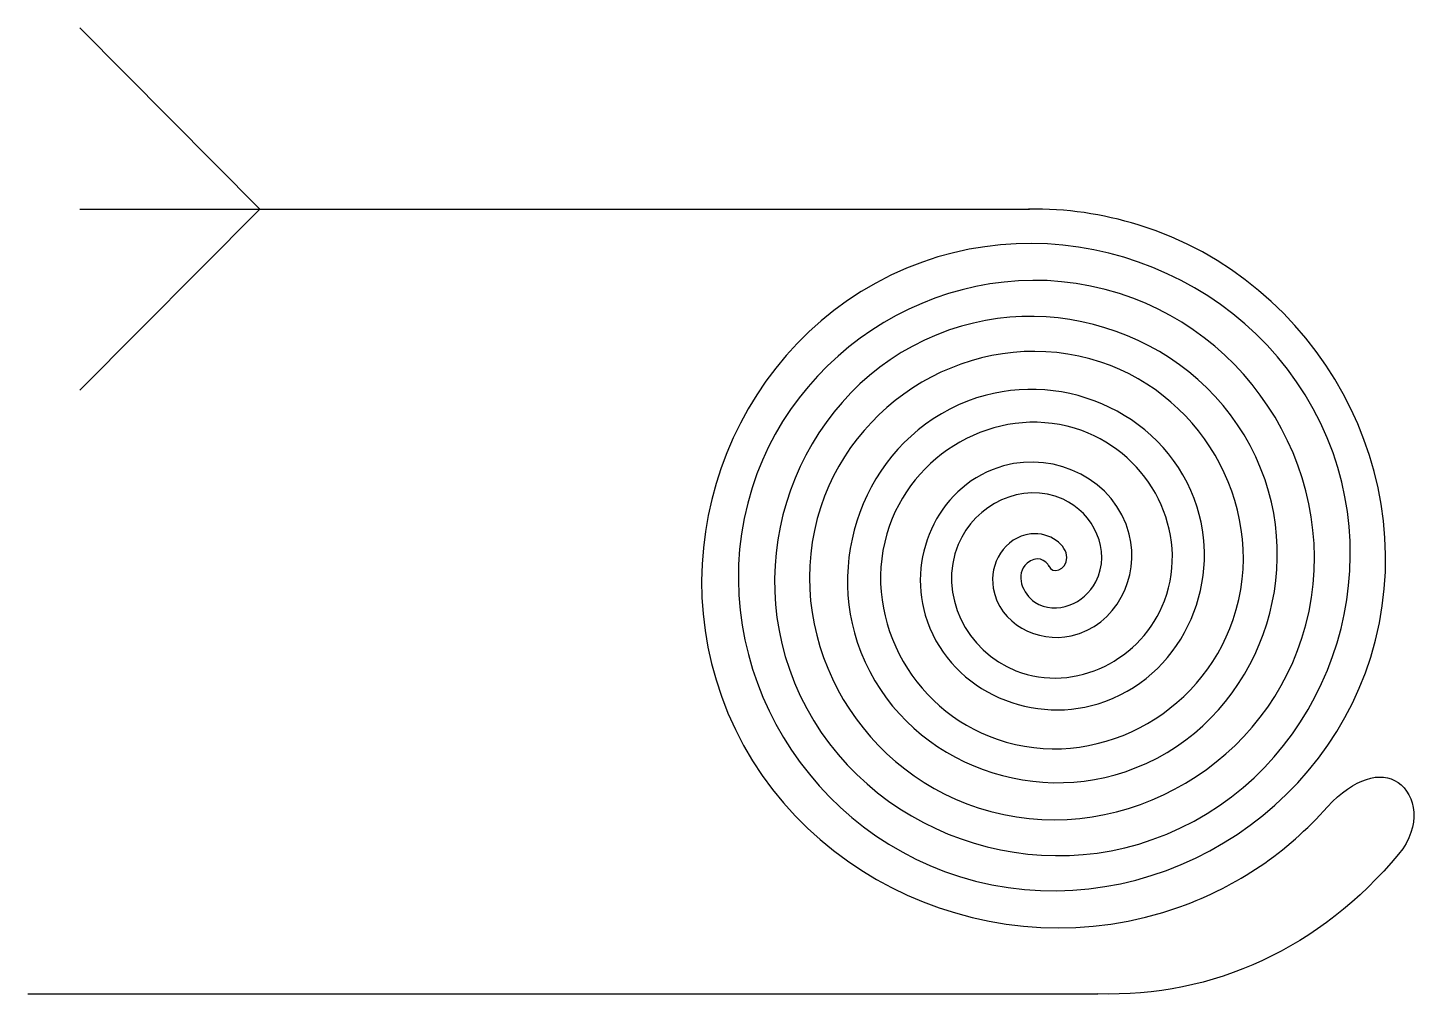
# Model space of a CAD drawing. Extents: x 0 to 79.7, y 1.6 to 56.8.
import ezdxf

# ---------------------------------------------------------------- set-up
doc = ezdxf.new("R2010")
doc.units = 0
doc.layers.add('Layer_1', color=7, linetype='CONTINUOUS')

msp = doc.modelspace()

# ---------------------------------------------------------------- linework, layer by layer
at = {"layer": 'Layer_1', "color": 7}
for points in [[(2.952732, 56.7937), (13.215, 46.46403)], [(2.952561, 46.47845), (57.029485, 46.48245)], [(2.952732, 36.17364), (13.215179, 46.488)], [(0.002001, 1.80231), (60.911422, 1.79931)]]:
    msp.add_lwpolyline(points, dxfattribs=at)
for points in [[(74.308901, 32.59499), (70.971955, 41.99377), (60.24853, 46.79371), (50.937316, 43.46605)], [(63.222989, 45.58039), (61.175188, 46.21057), (59.117971, 46.51679), (56.975383, 46.48214)], [(76.453931, 20.97297), (79.660766, 31.28799), (73.485801, 42.42218), (63.222989, 45.58039)], [(62.15113, 41.675), (53.413633, 44.43989), (43.95561, 39.24498), (41.230283, 30.59916)], [(50.937316, 43.46605), (41.011805, 39.91884), (35.946995, 28.58069), (39.483699, 18.7423)], [(70.439436, 31.0558), (67.944494, 38.34792), (59.678673, 42.08886), (52.476514, 39.59658)], [(72.540193, 22.04254), (75.165826, 30.22927), (70.282662, 39.10186), (62.15113, 41.675)], [(61.079263, 37.76962), (54.475083, 39.95583), (47.281938, 36.04899), (45.14402, 29.52958)], [(52.476514, 39.59658), (44.65778, 36.89094), (40.652197, 28.01098), (43.353164, 20.28149)], [(68.626455, 23.11212), (70.67283, 29.16985), (67.079979, 35.78316), (61.079263, 37.76962)], [(66.569963, 29.51662), (64.92022, 34.703), (59.107903, 37.38648), (54.015701, 35.72711)], [(54.015701, 35.72711), (48.303016, 33.86556), (45.35542, 27.44051), (47.222627, 21.82068)], [(60.007404, 33.86423), (55.538047, 35.47567), (50.605147, 32.85392), (49.057758, 28.46)], [(64.712717, 24.1817), (66.184976, 28.10838), (63.878521, 32.46849), (60.007404, 33.86423)], [(62.7005, 27.97743), (61.906809, 31.06072), (58.534411, 32.6915), (55.554885, 31.85764)], [(64.020422, 10.57556), (72.892481, 13.70219), (77.427582, 23.81099), (74.308901, 32.59499)], [(55.554885, 31.85764), (51.946283, 30.84773), (50.05325, 26.86806), (51.0921, 23.35986)], [(41.230283, 30.59916), (38.314204, 21.34823), (43.843159, 11.34502), (53.040285, 8.47922)], [(58.935535, 29.95885), (56.607892, 31.01046), (53.917815, 29.66206), (52.971496, 27.39043)], [(62.481227, 14.44504), (69.246795, 16.72911), (72.723166, 24.38101), (70.439436, 31.0558)], [(45.14402, 29.52958), (42.808371, 22.40722), (47.046105, 14.66469), (54.112152, 12.3846)], [(60.79898, 25.25127), (61.721336, 27.03472), (60.681907, 29.16984), (58.935535, 29.95885)], [(60.94204, 18.31451), (65.602286, 19.7519), (68.021872, 24.95219), (66.569963, 29.51662)], [(49.057758, 28.46), (47.299512, 23.46736), (50.248338, 17.98189), (55.184011, 16.28999)], [(57.094072, 27.98818), (55.59207, 27.79657), (54.724331, 26.28534), (54.961562, 24.89905)], [(59.151787, 26.64722), (59.144087, 27.33163), (58.226203, 28.09406), (57.094072, 27.98818)], [(59.402853, 22.18398), (61.961382, 22.75815), (63.331219, 25.52725), (62.7005, 27.97743)], [(52.971496, 27.39043), (51.780654, 24.5318), (53.448328, 21.29176), (56.25588, 20.19538)], [(56.885234, 26.32085), (56.168618, 25.6724), (56.635726, 24.54872), (57.327739, 24.10076)], [(58.137951, 26.11564), (57.98539, 26.5238), (57.399962, 26.76336), (56.885234, 26.32085)], [(58.120446, 26.15763), (58.294809, 25.68064), (59.160338, 25.8872), (59.151787, 26.64722)], [(54.961562, 24.89905), (55.309712, 22.86461), (57.48325, 21.75319), (59.402853, 22.18398)], [(57.327739, 24.10076), (58.565536, 23.29948), (60.17047, 24.03596), (60.79898, 25.25127)], [(56.25588, 20.19538), (59.656189, 18.86751), (63.463413, 20.84967), (64.712717, 24.1817)], [(51.0921, 23.35986), (52.316345, 19.22558), (56.905594, 17.06952), (60.94204, 18.31451)], [(55.184011, 16.28999), (60.721089, 14.39193), (66.783204, 17.65563), (68.626455, 23.11212)], [(47.222627, 21.82068), (49.295592, 15.5816), (56.333869, 12.36968), (62.481227, 14.44504)], [(54.112152, 12.3846), (61.783097, 9.90933), (70.108342, 14.45999), (72.540193, 22.04254)], [(53.040285, 8.47922), (62.844196, 5.42434), (73.435461, 11.26378), (76.453931, 20.97297)], [(43.353164, 20.28149), (46.269346, 11.93611), (55.76366, 7.6658), (64.020422, 10.57556)], [(39.483699, 18.7423), (43.241084, 8.29002), (55.229133, 3.00707), (65.594687, 6.75288)], [(73.990951, 12.44835), (75.541105, 14.08879), (77.012355, 14.51078), (78.010043, 13.82869)], [(78.010043, 13.82869), (79.007734, 13.1466), (79.391184, 11.36999), (78.045433, 9.75168)], [(65.594687, 6.75288), (68.890748, 7.94398), (71.671164, 9.82263), (73.990951, 12.44866)], [(78.045434, 9.75199), (73.61379, 4.44), (67.494256, 1.55737), (60.911422, 1.79963)]]:
    msp.add_open_spline(points, degree=3, dxfattribs=at)

doc.saveas('drawing.dxf')
